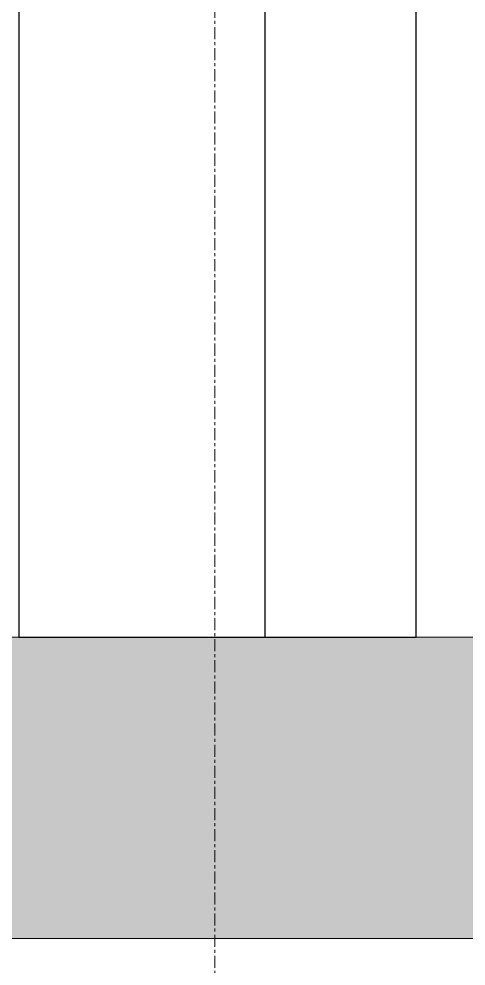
# Model space of a CAD drawing. Header units: millimetres. Extents: x 59 to 37899, y 0 to 14704.
# Drawn here: x 12002 to 12447, y 1282 to 2224 of the extents above; entities that cross this region are included whole.
import ezdxf

# ---------------------------------------------------------------- set-up
doc = ezdxf.new("R2010")
doc.units = ezdxf.units.MM
doc.linetypes.add('AEC_Centre', pattern=[24, 12, -4, 4, -4])
doc.linetypes.add('Grid Line', pattern=[21, 12, -3, 3, -3])
for name, color, linetype, lineweight in [('A-G22-M-FloorOutline', 6, 'Continuous', 15), ('A-G221-H-FloorSlabs', 8, 'Continuous', 15), ('A-G25-M-WallPatterns', 7, 'Continuous', 15), ('A-G252-M-WallsInterior', 7, 'Continuous', 15), ('A-G421-M-GridsStructural', 1, 'Continuous', 5), ('A-Z051-M-Levels', 6, 'Continuous', 5)]:
    doc.layers.add(name, color=color, linetype=linetype, lineweight=lineweight)

msp = doc.modelspace()

# ---------------------------------------------------------------- hatches: boundary and pattern name
at = {"layer": 'A-G221-H-FloorSlabs'}
h = msp.add_hatch(color=256, dxfattribs=at)
h.dxf.hatch_style = 1
h.paths.add_polyline_path([(4847.05, 5609.31), (4847.05, 5309.31), (28023.66, 5309.31), (28023.66, 5609.31), (26306.54, 5609.31)])
h.paths.add_polyline_path([(34547.05, 1309.31), (34547.05, 1609.31), (20047.05, 1609.31), (19947.05, 1609.31), (18147.05, 1609.31), (18047.05, 1609.31), (17847.05, 1609.31), (17747.05, 1609.31), (15947.05, 1609.31), (15847.05, 1609.31), (4847.05, 1609.31), (4847.05, 1309.31)])
at = {"layer": 'A-G25-M-WallPatterns'}
h = msp.add_hatch(dxfattribs=at)
h.set_pattern_fill('ANSI31', color=256, scale=25)
h.set_pattern_definition([(45, (11968.25, 1609.31), (-56.1266, 56.1266), [])])
h.paths.add_polyline_path([(4547.05, 7809.31), (4847.05, 7809.31), (4847.05, 8270.02, 0.001846), (4547.05, 8134.95)])
h.paths.add_polyline_path([(4547.05, 3809.31), (4847.05, 3809.31), (4847.05, 7359.31), (4547.05, 7359.31)])
h.paths.add_polyline_path([(4847.05, 3359.31), (4547.05, 3359.31), (4547.05, 1109.31), (4847.05, 1109.31)])
h.paths.add_polyline_path([(34847.05, 10509.31), (34547.05, 10509.31), (34547.05, 7809.31), (34847.05, 7809.31)])
h.paths.add_polyline_path([(34547.05, 1109.31), (34847.05, 1109.31), (34847.05, 1609.31), (34622.05, 1609.31), (34547.05, 1609.31)])

# ---------------------------------------------------------------- linework, layer by layer
at = {"layer": 'A-G22-M-FloorOutline', "lineweight": 18}
for p, q in [((15847.05, 1609.31), (4847.05, 1609.31)), ((4847.05, 1309.31), (34547.05, 1309.31))]:
    msp.add_line(p, q, dxfattribs=at)
at = {"layer": 'A-G252-M-WallsInterior', "lineweight": 25}
for p, q in [((12247.05, 1609.31), (12247.05, 5309.31)), ((12397.05, 1609.31), (12397.05, 5309.31)), ((12002.05, 3719.31), (12002.05, 1609.31)), ((12002.05, 1609.31), (12397.05, 1609.31))]:
    msp.add_line(p, q, dxfattribs=at)
at = {"layer": 'A-G421-M-GridsStructural', "linetype": 'Grid Line'}
msp.add_line((12197.05, 440.22), (12197.05, 13403.9), dxfattribs=at)
at = {"layer": 'A-Z051-M-Levels', "linetype": 'AEC_Centre'}
msp.add_line((1908.07, 1609.31), (37898.85, 1609.31), dxfattribs=at)

doc.saveas('drawing.dxf')
